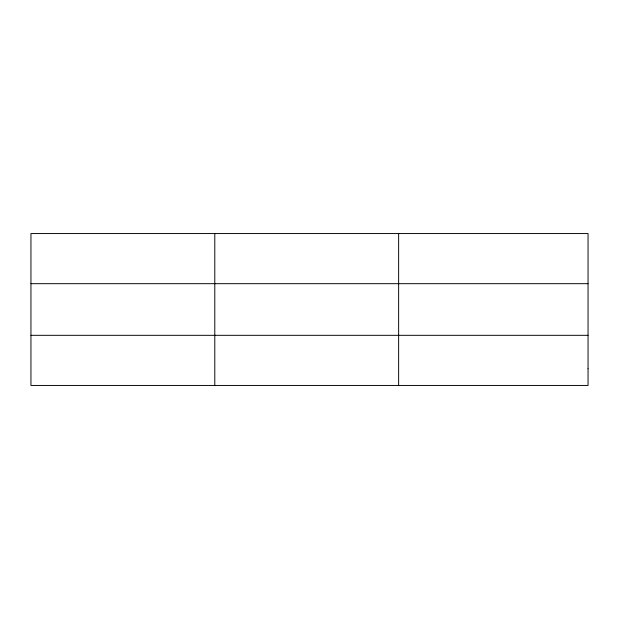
<?xml version="1.0" encoding="UTF-8"?>
<svg xmlns="http://www.w3.org/2000/svg" width="619" height="619" viewBox="0 0 619 619"><rect width="100%" height="100%" fill="white"/><g stroke="black" fill="none" stroke-linecap="round" stroke-linejoin="round"><path stroke-width="0.93" d="M214.793 233.556L214.793 385.444M398.636 233.556L398.636 385.444M30.95 283.68L588.05 283.68M30.95 335.32L588.05 335.32M588.05 368.738L588.05 385.444L30.95 385.444L30.95 233.556L588.05 233.556L588.05 368.738"/></g></svg>
